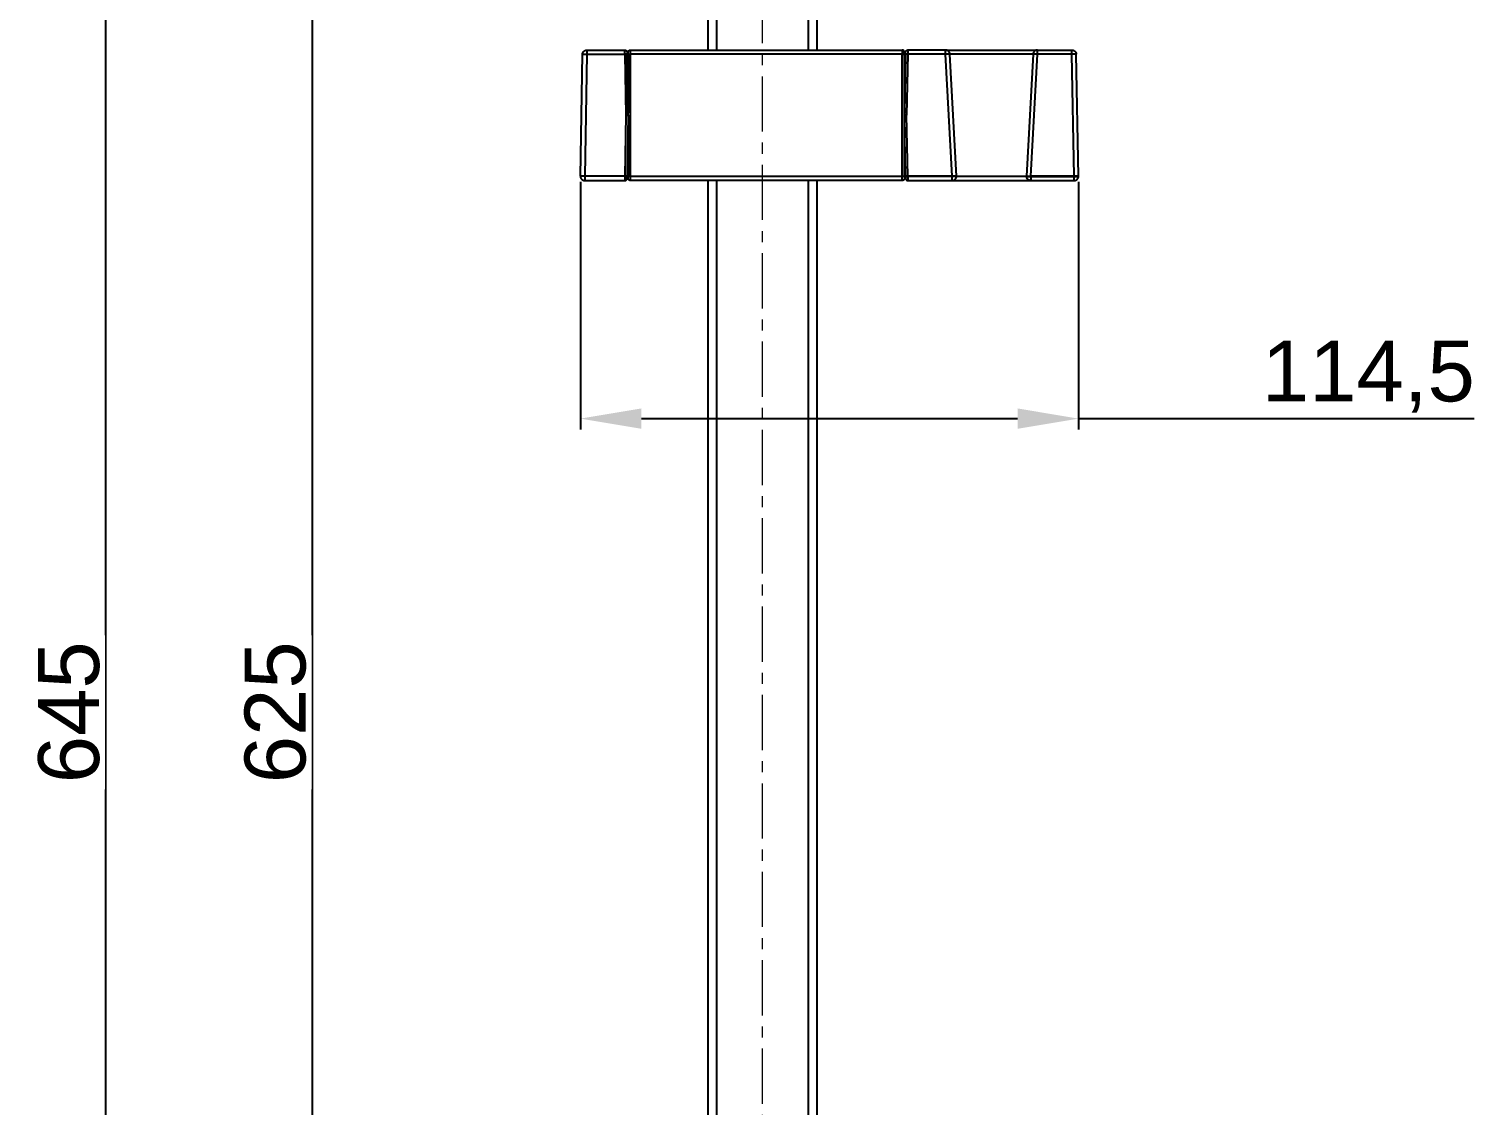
# Model space of a CAD drawing. Header units: millimetres. Extents: x 5343 to 5937, y -2661 to -1821.
# Drawn here: x 5462.2 to 5629, y -2408.8 to -2285 of the extents above; entities that cross this region are included whole.
import ezdxf

# ---------------------------------------------------------------- set-up
doc = ezdxf.new("R2010")
doc.units = ezdxf.units.MM
doc.header["$LTSCALE"] = 0.1
doc.linetypes.add('CENTERX2', pattern=[101.6, 63.5, -12.7, 12.7, -12.7])
doc.layers.get('0').update_dxf_attribs({"lineweight": 15})
doc.layers.add('DIM', color=3, linetype='Continuous', lineweight=13)
doc.styles.get("Standard").update_dxf_attribs({"font": 'arial.ttf'})
doc.dimstyles.new('ISO-25', dxfattribs={"dimtxt": 2.5, "dimasz": 2.5, "dimexe": 1.25, "dimexo": 0.625, "dimtad": 1, "dimlfac": 5, "dimtxsty": 'Standard', "dimcen": 2.5, "dimadec": 0, "dimazin": 0, "dimtfac": 1, "dimtmove": 0, "dimatfit": 3, "dimfxl": 1, "dimarcsym": 0})

# ---------------------------------------------------------------- blocks, each defined once
blk = doc.blocks.new('*D36')
at = {"color": 3, "lineweight": -2, "transparency": 16777216}
for p, q in [((5536.86, -2202.3), (5469.76, -2202.3)), ((5471.01, -2209.3), (5471.01, -2517.8)), ((5536.86, -2524.8), (5469.76, -2524.8))]:
    blk.add_line(p, q, dxfattribs=at)
at = {"color": 3, "transparency": 16777216}
for points in [[(5469.84, -2209.3), (5472.17, -2209.3), (5471.01, -2202.3)], [(5469.84, -2517.8), (5472.17, -2517.8), (5471.01, -2524.8)]]:
    blk.add_solid(points, dxfattribs=at)
at = {"layer": 'Defpoints', "color": 0, "transparency": 16777216}
for p in [(5537.49, -2202.3), (5471.01, -2524.8), (5537.49, -2524.8)]:
    blk.add_point(p, dxfattribs=at)
at = {"color": 3, "transparency": 16777216, "insert": (5466.81, -2363.55), "char_height": 7, "attachment_point": 5, "rotation": 90, "bg_fill": 3, "box_fill_scale": 1.1, "bg_fill_color": 256, "bg_fill_true_color": 13158600, "bg_fill_transparency": 0}
blk.add_mtext('645', dxfattribs=at)
blk = doc.blocks.new('*D42')
at = {"color": 3, "lineweight": -2, "transparency": 16777216}
for p, q in [((5533, -2207.3), (5493.48, -2207.3)), ((5494.73, -2214.3), (5494.73, -2512.8)), ((5515.97, -2519.8), (5493.48, -2519.8))]:
    blk.add_line(p, q, dxfattribs=at)
at = {"color": 3, "transparency": 16777216}
for points in [[(5493.57, -2214.3), (5495.9, -2214.3), (5494.73, -2207.3)], [(5493.57, -2512.8), (5495.9, -2512.8), (5494.73, -2519.8)]]:
    blk.add_solid(points, dxfattribs=at)
at = {"layer": 'Defpoints', "color": 0, "transparency": 16777216}
for p in [(5533.62, -2207.3), (5494.73, -2519.8), (5516.6, -2519.8)]:
    blk.add_point(p, dxfattribs=at)
at = {"color": 3, "transparency": 16777216, "insert": (5490.53, -2363.55), "char_height": 7, "attachment_point": 5, "rotation": 90, "bg_fill": 3, "box_fill_scale": 1.1, "bg_fill_color": 256, "bg_fill_true_color": 13158600, "bg_fill_transparency": 0}
blk.add_mtext('625', dxfattribs=at)
blk = doc.blocks.new('*D43')
at = {"layer": 'Defpoints', "color": 0, "transparency": 16777216}
for p in [(5525.57, -2301.96), (5582.8, -2301.94), (5582.8, -2329.79)]:
    blk.add_point(p, dxfattribs=at)
at = {"layer": 'DIM', "color": 3, "lineweight": -2, "transparency": 16777216}
for p, q in [((5525.57, -2302.58), (5525.57, -2331.04)), ((5582.8, -2302.57), (5582.8, -2331.04)), ((5532.57, -2329.79), (5575.8, -2329.79)), ((5582.8, -2329.79), (5628.25, -2329.79))]:
    blk.add_line(p, q, dxfattribs=at)
at = {"layer": 'DIM', "color": 3, "transparency": 16777216}
for points in [[(5532.57, -2328.62), (5532.57, -2330.96), (5525.57, -2329.79)], [(5575.8, -2328.62), (5575.8, -2330.96), (5582.8, -2329.79)]]:
    blk.add_solid(points, dxfattribs=at)
at = {"layer": 'DIM', "color": 3, "transparency": 16777216, "insert": (5616.11, -2324.96), "char_height": 7, "attachment_point": 5, "bg_fill": 3, "box_fill_scale": 1.1, "bg_fill_color": 256, "bg_fill_true_color": 13158600, "bg_fill_transparency": 0}
blk.add_mtext('114,5', dxfattribs=at)

msp = doc.modelspace()

# ---------------------------------------------------------------- linework, layer by layer
at = {"color": 1, "linetype": 'CENTERX2'}
msp.add_line((5546.497, -2540.633), (5546.497, -2190.128), dxfattribs=at)
at = {"color": 7, "linetype": 'Continuous', "lineweight": 25}
for p, q in [((5540.247, -2287.417), (5540.247, -2212.304)), ((5541.247, -2287.417), (5541.247, -2212.304)), ((5551.747, -2212.304), (5551.747, -2287.417)), ((5552.747, -2212.304), (5552.747, -2287.417)), ((5525.565, -2301.908), (5525.809, -2287.908)), ((5525.809, -2287.908), (5525.81, -2287.891)), ((5525.809, -2287.908), (5526.309, -2287.908)), ((5525.81, -2287.891), (5525.811, -2287.874)), ((5525.811, -2287.874), (5525.813, -2287.857)), ((5525.813, -2287.857), (5525.815, -2287.839)), ((5525.815, -2287.839), (5525.818, -2287.822)), ((5525.818, -2287.822), (5525.822, -2287.806)), ((5525.822, -2287.806), (5525.826, -2287.789)), ((5525.826, -2287.789), (5525.831, -2287.772)), ((5525.831, -2287.772), (5525.836, -2287.756)), ((5525.836, -2287.756), (5525.842, -2287.739)), ((5525.842, -2287.739), (5525.848, -2287.723)), ((5525.848, -2287.723), (5525.855, -2287.708)), ((5525.855, -2287.708), (5525.863, -2287.692)), ((5525.863, -2287.692), (5525.871, -2287.677)), ((5525.871, -2287.677), (5525.879, -2287.662)), ((5525.879, -2287.662), (5525.888, -2287.647)), ((5525.888, -2287.647), (5525.898, -2287.633)), ((5525.898, -2287.633), (5525.908, -2287.619)), ((5525.908, -2287.619), (5525.918, -2287.605)), ((5525.918, -2287.605), (5525.929, -2287.592)), ((5525.929, -2287.592), (5525.941, -2287.579)), ((5525.941, -2287.579), (5525.953, -2287.566)), ((5525.953, -2287.566), (5525.965, -2287.554)), ((5525.965, -2287.554), (5525.978, -2287.543)), ((5525.978, -2287.543), (5525.991, -2287.531)), ((5525.991, -2287.531), (5526.004, -2287.521)), ((5526.004, -2287.521), (5526.018, -2287.51)), ((5526.018, -2287.51), (5526.032, -2287.501)), ((5526.032, -2287.501), (5526.047, -2287.491)), ((5526.047, -2287.491), (5526.062, -2287.482)), ((5526.062, -2287.482), (5526.077, -2287.474)), ((5526.309, -2287.908), (5526.065, -2301.908)), ((5526.077, -2287.474), (5526.092, -2287.466)), ((5526.092, -2287.466), (5526.108, -2287.459)), ((5526.108, -2287.459), (5526.124, -2287.452)), ((5526.124, -2287.452), (5526.14, -2287.446)), ((5526.14, -2287.446), (5526.156, -2287.441)), ((5526.156, -2287.441), (5526.173, -2287.436)), ((5526.173, -2287.436), (5526.19, -2287.431)), ((5526.19, -2287.431), (5526.206, -2287.428)), ((5526.206, -2287.428), (5526.223, -2287.424)), ((5526.223, -2287.424), (5526.24, -2287.422)), ((5526.24, -2287.422), (5526.258, -2287.42)), ((5526.258, -2287.42), (5526.275, -2287.418)), ((5526.275, -2287.418), (5526.292, -2287.417)), ((5526.292, -2287.417), (5526.309, -2287.417)), ((5526.309, -2287.417), (5526.309, -2287.908)), ((5526.309, -2287.417), (5530.679, -2287.417)), ((5526.309, -2287.908), (5530.684, -2287.908)), ((5530.679, -2287.417), (5530.725, -2287.421)), ((5530.684, -2287.908), (5530.68, -2287.417)), ((5530.68, -2287.417), (5530.688, -2287.417)), ((5530.934, -2287.908), (5530.684, -2287.908)), ((5530.684, -2287.908), (5530.806, -2294.913)), ((5530.688, -2287.417), (5530.697, -2287.417)), ((5530.697, -2287.417), (5530.706, -2287.418)), ((5530.706, -2287.418), (5530.714, -2287.419)), ((5530.714, -2287.419), (5530.723, -2287.421)), ((5530.723, -2287.421), (5530.731, -2287.422)), ((5530.731, -2287.422), (5530.74, -2287.424)), ((5530.74, -2287.424), (5530.748, -2287.426)), ((5530.748, -2287.426), (5530.756, -2287.429)), ((5530.756, -2287.429), (5530.764, -2287.432)), ((5530.764, -2287.432), (5530.772, -2287.435)), ((5530.772, -2287.435), (5530.78, -2287.438)), ((5530.78, -2287.438), (5530.788, -2287.442)), ((5530.788, -2287.442), (5530.796, -2287.446)), ((5530.796, -2287.446), (5530.803, -2287.45)), ((5530.803, -2287.45), (5530.811, -2287.454)), ((5530.811, -2287.454), (5530.818, -2287.459)), ((5530.818, -2287.459), (5530.825, -2287.464)), ((5530.825, -2287.464), (5530.832, -2287.469)), ((5530.832, -2287.469), (5530.839, -2287.474)), ((5530.839, -2287.474), (5530.845, -2287.48)), ((5530.845, -2287.48), (5530.852, -2287.486)), ((5530.852, -2287.486), (5530.858, -2287.492)), ((5530.858, -2287.492), (5530.864, -2287.498)), ((5530.864, -2287.498), (5530.869, -2287.504)), ((5530.869, -2287.504), (5530.875, -2287.511)), ((5530.875, -2287.511), (5530.88, -2287.518)), ((5530.88, -2287.518), (5530.885, -2287.525)), ((5530.885, -2287.525), (5530.89, -2287.532)), ((5530.89, -2287.532), (5530.895, -2287.54)), ((5530.895, -2287.54), (5530.899, -2287.547)), ((5530.899, -2287.547), (5530.903, -2287.555)), ((5530.903, -2287.555), (5530.907, -2287.562)), ((5530.907, -2287.562), (5530.91, -2287.57)), ((5530.91, -2287.57), (5530.913, -2287.578)), ((5530.913, -2287.578), (5530.916, -2287.586)), ((5530.916, -2287.586), (5530.919, -2287.595)), ((5530.919, -2287.595), (5530.921, -2287.603)), ((5530.921, -2287.603), (5530.923, -2287.611)), ((5530.923, -2287.611), (5530.925, -2287.62)), ((5530.925, -2287.62), (5530.926, -2287.628)), ((5530.926, -2287.628), (5530.928, -2287.637)), ((5530.928, -2287.637), (5530.929, -2287.645)), ((5530.929, -2287.645), (5530.929, -2287.654)), ((5530.929, -2287.654), (5530.929, -2287.662)), ((5530.929, -2287.662), (5530.934, -2287.908)), ((5531.056, -2294.917), (5530.934, -2287.908)), ((5531.056, -2287.658), (5531.057, -2287.649)), ((5531.056, -2287.667), (5531.056, -2287.658)), ((5531.056, -2287.913), (5531.056, -2287.667)), ((5531.306, -2287.908), (5531.056, -2287.913)), ((5531.056, -2287.913), (5531.056, -2294.638)), ((5531.057, -2287.641), (5531.059, -2287.632)), ((5531.057, -2287.649), (5531.057, -2287.641)), ((5531.059, -2287.632), (5531.06, -2287.623)), ((5531.06, -2287.623), (5531.062, -2287.615)), ((5531.062, -2287.615), (5531.064, -2287.606)), ((5531.064, -2287.606), (5531.066, -2287.598)), ((5531.066, -2287.598), (5531.068, -2287.59)), ((5531.068, -2287.59), (5531.071, -2287.581)), ((5531.071, -2287.581), (5531.074, -2287.573)), ((5531.074, -2287.573), (5531.078, -2287.565)), ((5531.078, -2287.565), (5531.081, -2287.557)), ((5531.081, -2287.557), (5531.085, -2287.549)), ((5531.085, -2287.549), (5531.09, -2287.542)), ((5531.09, -2287.542), (5531.094, -2287.534)), ((5531.094, -2287.534), (5531.099, -2287.527)), ((5531.099, -2287.527), (5531.104, -2287.52)), ((5531.104, -2287.52), (5531.109, -2287.513)), ((5531.109, -2287.513), (5531.115, -2287.506)), ((5531.115, -2287.506), (5531.12, -2287.5)), ((5531.12, -2287.5), (5531.126, -2287.493)), ((5531.126, -2287.493), (5531.132, -2287.487)), ((5531.132, -2287.487), (5531.139, -2287.481)), ((5531.139, -2287.481), (5531.145, -2287.475)), ((5531.145, -2287.475), (5531.152, -2287.47)), ((5531.152, -2287.47), (5531.159, -2287.465)), ((5531.159, -2287.465), (5531.166, -2287.46)), ((5531.166, -2287.46), (5531.174, -2287.455)), ((5531.174, -2287.455), (5531.181, -2287.45)), ((5531.181, -2287.45), (5531.189, -2287.446)), ((5531.189, -2287.446), (5531.197, -2287.442)), ((5531.197, -2287.442), (5531.204, -2287.438)), ((5531.204, -2287.438), (5531.212, -2287.435)), ((5531.212, -2287.435), (5531.221, -2287.432)), ((5531.221, -2287.432), (5531.229, -2287.429)), ((5531.229, -2287.429), (5531.237, -2287.427)), ((5531.237, -2287.427), (5531.246, -2287.424)), ((5531.246, -2287.424), (5531.254, -2287.422)), ((5531.254, -2287.422), (5531.263, -2287.421)), ((5531.263, -2287.421), (5531.271, -2287.419)), ((5531.271, -2287.419), (5531.28, -2287.418)), ((5531.28, -2287.418), (5531.289, -2287.417)), ((5531.289, -2287.417), (5531.297, -2287.417)), ((5531.297, -2287.417), (5531.306, -2287.417)), ((5531.306, -2287.908), (5531.306, -2287.417)), ((5531.306, -2287.417), (5562.556, -2287.417)), ((5562.556, -2287.908), (5531.306, -2287.908)), ((5531.306, -2301.908), (5531.306, -2287.908)), ((5562.556, -2287.417), (5562.556, -2287.908)), ((5562.565, -2287.417), (5562.556, -2287.417)), ((5562.556, -2301.908), (5562.556, -2287.908)), ((5562.556, -2287.908), (5562.806, -2287.913)), ((5562.574, -2287.417), (5562.565, -2287.417)), ((5562.582, -2287.418), (5562.574, -2287.417)), ((5562.591, -2287.419), (5562.582, -2287.418)), ((5562.599, -2287.421), (5562.591, -2287.419)), ((5562.608, -2287.422), (5562.599, -2287.421)), ((5562.617, -2287.424), (5562.608, -2287.422)), ((5562.625, -2287.427), (5562.617, -2287.424)), ((5562.633, -2287.429), (5562.625, -2287.427)), ((5562.642, -2287.432), (5562.633, -2287.429)), ((5562.65, -2287.435), (5562.642, -2287.432)), ((5562.658, -2287.438), (5562.65, -2287.435)), ((5562.666, -2287.442), (5562.658, -2287.438)), ((5562.673, -2287.446), (5562.666, -2287.442)), ((5562.681, -2287.45), (5562.673, -2287.446)), ((5562.689, -2287.455), (5562.681, -2287.45)), ((5562.696, -2287.46), (5562.689, -2287.455)), ((5562.703, -2287.465), (5562.696, -2287.46)), ((5562.71, -2287.47), (5562.703, -2287.465)), ((5562.717, -2287.475), (5562.71, -2287.47)), ((5562.723, -2287.481), (5562.717, -2287.475)), ((5562.73, -2287.487), (5562.723, -2287.481)), ((5562.736, -2287.493), (5562.73, -2287.487)), ((5562.742, -2287.5), (5562.736, -2287.493)), ((5562.748, -2287.506), (5562.742, -2287.5)), ((5562.753, -2287.513), (5562.748, -2287.506)), ((5562.758, -2287.52), (5562.753, -2287.513)), ((5562.763, -2287.527), (5562.758, -2287.52)), ((5562.768, -2287.534), (5562.763, -2287.527)), ((5562.773, -2287.542), (5562.768, -2287.534)), ((5562.777, -2287.549), (5562.773, -2287.542)), ((5562.781, -2287.557), (5562.777, -2287.549)), ((5562.784, -2287.565), (5562.781, -2287.557)), ((5562.788, -2287.573), (5562.784, -2287.565)), ((5562.791, -2287.581), (5562.788, -2287.573)), ((5562.794, -2287.59), (5562.791, -2287.581)), ((5562.796, -2287.598), (5562.794, -2287.59)), ((5562.799, -2287.606), (5562.796, -2287.598)), ((5562.801, -2287.615), (5562.799, -2287.606)), ((5562.802, -2287.623), (5562.801, -2287.615)), ((5562.804, -2287.632), (5562.802, -2287.623)), ((5562.805, -2287.641), (5562.804, -2287.632)), ((5562.805, -2287.649), (5562.805, -2287.641)), ((5562.806, -2287.658), (5562.805, -2287.649)), ((5562.806, -2287.667), (5562.806, -2287.658)), ((5562.806, -2287.913), (5562.806, -2287.667)), ((5562.806, -2301.913), (5562.806, -2287.913)), ((5562.928, -2287.908), (5562.81, -2294.719)), ((5562.928, -2287.908), (5562.933, -2287.662)), ((5563.178, -2287.908), (5562.928, -2287.908)), ((5562.933, -2287.654), (5562.934, -2287.645)), ((5562.933, -2287.662), (5562.933, -2287.654)), ((5562.934, -2287.645), (5562.935, -2287.637)), ((5562.935, -2287.637), (5562.936, -2287.628)), ((5562.936, -2287.628), (5562.937, -2287.62)), ((5562.937, -2287.62), (5562.939, -2287.611)), ((5562.939, -2287.611), (5562.941, -2287.603)), ((5562.941, -2287.603), (5562.943, -2287.595)), ((5562.943, -2287.595), (5562.946, -2287.586)), ((5562.946, -2287.586), (5562.949, -2287.578)), ((5562.949, -2287.578), (5562.952, -2287.57)), ((5562.952, -2287.57), (5562.956, -2287.562)), ((5562.956, -2287.562), (5562.959, -2287.555)), ((5562.959, -2287.555), (5562.963, -2287.547)), ((5562.963, -2287.547), (5562.968, -2287.539)), ((5562.968, -2287.539), (5562.972, -2287.532)), ((5562.972, -2287.532), (5562.977, -2287.525)), ((5562.977, -2287.525), (5562.982, -2287.518)), ((5562.982, -2287.518), (5562.987, -2287.511)), ((5562.987, -2287.511), (5562.993, -2287.504)), ((5562.993, -2287.504), (5562.998, -2287.498)), ((5562.998, -2287.498), (5563.004, -2287.492)), ((5563.004, -2287.492), (5563.01, -2287.486)), ((5563.01, -2287.486), (5563.017, -2287.48)), ((5563.017, -2287.48), (5563.023, -2287.474)), ((5563.023, -2287.474), (5563.03, -2287.469)), ((5563.03, -2287.469), (5563.037, -2287.464)), ((5563.037, -2287.464), (5563.044, -2287.459)), ((5563.044, -2287.459), (5563.051, -2287.454)), ((5563.051, -2287.454), (5563.059, -2287.45)), ((5563.178, -2287.908), (5563.056, -2294.913)), ((5563.059, -2287.45), (5563.066, -2287.446)), ((5563.066, -2287.446), (5563.074, -2287.442)), ((5563.074, -2287.442), (5563.082, -2287.438)), ((5563.082, -2287.438), (5563.09, -2287.435)), ((5563.09, -2287.435), (5563.098, -2287.432)), ((5563.098, -2287.432), (5563.106, -2287.429)), ((5563.106, -2287.429), (5563.114, -2287.426)), ((5563.114, -2287.426), (5563.123, -2287.424)), ((5563.123, -2287.424), (5563.131, -2287.422)), ((5563.131, -2287.422), (5563.139, -2287.421)), ((5563.182, -2287.417), (5563.138, -2287.421)), ((5563.139, -2287.421), (5563.148, -2287.419)), ((5563.148, -2287.419), (5563.157, -2287.418)), ((5563.157, -2287.418), (5563.165, -2287.417)), ((5563.165, -2287.417), (5563.174, -2287.417)), ((5563.174, -2287.417), (5563.182, -2287.417)), ((5563.183, -2287.417), (5563.178, -2287.908)), ((5567.532, -2287.908), (5563.178, -2287.908)), ((5567.532, -2287.417), (5563.183, -2287.417)), ((5567.549, -2287.417), (5567.532, -2287.417)), ((5567.532, -2287.417), (5578.08, -2287.417)), ((5567.532, -2287.908), (5567.532, -2287.417)), ((5568.031, -2287.89), (5567.532, -2287.908)), ((5568.279, -2301.917), (5567.532, -2287.908)), ((5567.566, -2287.418), (5567.549, -2287.417)), ((5567.584, -2287.42), (5567.566, -2287.418)), ((5567.601, -2287.422), (5567.584, -2287.42)), ((5567.618, -2287.424), (5567.601, -2287.422)), ((5567.635, -2287.427), (5567.618, -2287.424)), ((5567.651, -2287.431), (5567.635, -2287.427)), ((5567.668, -2287.436), (5567.651, -2287.431)), ((5567.684, -2287.441), (5567.668, -2287.436)), ((5567.701, -2287.446), (5567.684, -2287.441)), ((5567.717, -2287.452), (5567.701, -2287.446)), ((5567.733, -2287.459), (5567.717, -2287.452)), ((5567.748, -2287.466), (5567.733, -2287.459)), ((5567.764, -2287.474), (5567.748, -2287.466)), ((5567.779, -2287.482), (5567.764, -2287.474)), ((5567.794, -2287.491), (5567.779, -2287.482)), ((5567.808, -2287.5), (5567.794, -2287.491)), ((5567.822, -2287.51), (5567.808, -2287.5)), ((5567.836, -2287.52), (5567.822, -2287.51)), ((5567.85, -2287.531), (5567.836, -2287.52)), ((5567.863, -2287.542), (5567.85, -2287.531)), ((5567.875, -2287.553), (5567.863, -2287.542)), ((5567.888, -2287.565), (5567.875, -2287.553)), ((5567.9, -2287.578), (5567.888, -2287.565)), ((5567.911, -2287.591), (5567.9, -2287.578)), ((5567.922, -2287.604), (5567.911, -2287.591)), ((5567.933, -2287.618), (5567.922, -2287.604)), ((5567.943, -2287.631), (5567.933, -2287.618)), ((5567.952, -2287.646), (5567.943, -2287.631)), ((5567.961, -2287.66), (5567.952, -2287.646)), ((5567.97, -2287.675), (5567.961, -2287.66)), ((5567.978, -2287.69), (5567.97, -2287.675)), ((5567.985, -2287.706), (5567.978, -2287.69)), ((5567.992, -2287.722), (5567.985, -2287.706)), ((5567.999, -2287.738), (5567.992, -2287.722)), ((5568.005, -2287.754), (5567.999, -2287.738)), ((5568.01, -2287.77), (5568.005, -2287.754)), ((5568.015, -2287.787), (5568.01, -2287.77)), ((5568.019, -2287.803), (5568.015, -2287.787)), ((5568.023, -2287.82), (5568.019, -2287.803)), ((5568.026, -2287.837), (5568.023, -2287.82)), ((5568.028, -2287.854), (5568.026, -2287.837)), ((5568.03, -2287.871), (5568.028, -2287.854)), ((5568.031, -2287.888), (5568.03, -2287.871)), ((5577.581, -2287.889), (5568.031, -2287.888)), ((5568.779, -2301.917), (5568.031, -2287.89)), ((5577.581, -2287.89), (5576.833, -2301.917)), ((5577.333, -2301.917), (5578.08, -2287.908)), ((5577.582, -2287.873), (5577.581, -2287.89)), ((5578.08, -2287.908), (5577.581, -2287.889)), ((5577.584, -2287.856), (5577.582, -2287.873)), ((5577.586, -2287.839), (5577.584, -2287.856)), ((5577.589, -2287.822), (5577.586, -2287.839)), ((5577.593, -2287.805), (5577.589, -2287.822)), ((5577.597, -2287.788), (5577.593, -2287.805)), ((5577.602, -2287.772), (5577.597, -2287.788)), ((5577.607, -2287.755), (5577.602, -2287.772)), ((5577.613, -2287.739), (5577.607, -2287.755)), ((5577.619, -2287.723), (5577.613, -2287.739)), ((5577.626, -2287.707), (5577.619, -2287.723)), ((5577.634, -2287.692), (5577.626, -2287.707)), ((5577.642, -2287.676), (5577.634, -2287.692)), ((5577.65, -2287.661), (5577.642, -2287.676)), ((5577.659, -2287.647), (5577.65, -2287.661)), ((5577.669, -2287.632), (5577.659, -2287.647)), ((5577.679, -2287.618), (5577.669, -2287.632)), ((5577.689, -2287.605), (5577.679, -2287.618)), ((5577.7, -2287.591), (5577.689, -2287.605)), ((5577.712, -2287.579), (5577.7, -2287.591)), ((5577.724, -2287.566), (5577.712, -2287.579)), ((5577.736, -2287.554), (5577.724, -2287.566)), ((5577.749, -2287.542), (5577.736, -2287.554)), ((5577.762, -2287.531), (5577.749, -2287.542)), ((5577.775, -2287.52), (5577.762, -2287.531)), ((5577.789, -2287.51), (5577.775, -2287.52)), ((5577.803, -2287.5), (5577.789, -2287.51)), ((5577.818, -2287.491), (5577.803, -2287.5)), ((5577.833, -2287.482), (5577.818, -2287.491)), ((5577.848, -2287.474), (5577.833, -2287.482)), ((5577.863, -2287.466), (5577.848, -2287.474)), ((5577.879, -2287.459), (5577.863, -2287.466)), ((5577.895, -2287.452), (5577.879, -2287.459)), ((5577.911, -2287.446), (5577.895, -2287.452)), ((5577.927, -2287.441), (5577.911, -2287.446)), ((5577.944, -2287.436), (5577.927, -2287.441)), ((5577.961, -2287.431), (5577.944, -2287.436)), ((5577.977, -2287.428), (5577.961, -2287.431)), ((5577.994, -2287.424), (5577.977, -2287.428)), ((5578.011, -2287.422), (5577.994, -2287.424)), ((5578.028, -2287.42), (5578.011, -2287.422)), ((5578.046, -2287.418), (5578.028, -2287.42)), ((5578.063, -2287.417), (5578.046, -2287.418)), ((5578.08, -2287.417), (5578.063, -2287.417)), ((5578.08, -2287.908), (5578.08, -2287.417)), ((5578.08, -2287.417), (5582.053, -2287.417)), ((5582.053, -2287.908), (5578.08, -2287.908)), ((5582.053, -2287.417), (5582.07, -2287.417)), ((5582.053, -2287.908), (5582.053, -2287.417)), ((5582.297, -2301.917), (5582.053, -2287.908)), ((5582.553, -2287.908), (5582.053, -2287.908)), ((5582.07, -2287.417), (5582.087, -2287.418)), ((5582.087, -2287.418), (5582.105, -2287.42)), ((5582.105, -2287.42), (5582.122, -2287.422)), ((5582.122, -2287.422), (5582.139, -2287.424)), ((5582.139, -2287.424), (5582.156, -2287.428)), ((5582.156, -2287.428), (5582.173, -2287.431)), ((5582.173, -2287.431), (5582.189, -2287.436)), ((5582.189, -2287.436), (5582.206, -2287.441)), ((5582.206, -2287.441), (5582.222, -2287.446)), ((5582.222, -2287.446), (5582.238, -2287.452)), ((5582.238, -2287.452), (5582.254, -2287.459)), ((5582.254, -2287.459), (5582.27, -2287.466)), ((5582.27, -2287.466), (5582.285, -2287.474)), ((5582.285, -2287.474), (5582.3, -2287.482)), ((5582.3, -2287.482), (5582.315, -2287.491)), ((5582.315, -2287.491), (5582.33, -2287.501)), ((5582.33, -2287.501), (5582.344, -2287.51)), ((5582.344, -2287.51), (5582.358, -2287.521)), ((5582.358, -2287.521), (5582.371, -2287.531)), ((5582.371, -2287.531), (5582.384, -2287.543)), ((5582.384, -2287.543), (5582.397, -2287.554)), ((5582.397, -2287.554), (5582.409, -2287.566)), ((5582.409, -2287.566), (5582.421, -2287.579)), ((5582.421, -2287.579), (5582.433, -2287.592)), ((5582.433, -2287.592), (5582.444, -2287.605)), ((5582.444, -2287.605), (5582.454, -2287.619)), ((5582.454, -2287.619), (5582.464, -2287.633)), ((5582.464, -2287.633), (5582.474, -2287.647)), ((5582.474, -2287.647), (5582.483, -2287.662)), ((5582.483, -2287.662), (5582.492, -2287.677)), ((5582.492, -2287.677), (5582.5, -2287.692)), ((5582.5, -2287.692), (5582.507, -2287.708)), ((5582.507, -2287.708), (5582.514, -2287.723)), ((5582.514, -2287.723), (5582.52, -2287.739)), ((5582.52, -2287.739), (5582.526, -2287.756)), ((5582.526, -2287.756), (5582.532, -2287.772)), ((5582.532, -2287.772), (5582.536, -2287.789)), ((5582.536, -2287.789), (5582.54, -2287.806)), ((5582.54, -2287.806), (5582.544, -2287.822)), ((5582.544, -2287.822), (5582.547, -2287.839)), ((5582.547, -2287.839), (5582.549, -2287.857)), ((5582.549, -2287.857), (5582.551, -2287.874)), ((5582.551, -2287.874), (5582.552, -2287.891)), ((5582.552, -2287.891), (5582.553, -2287.908)), ((5582.797, -2301.917), (5582.553, -2287.908)), ((5530.986, -2290.917), (5531.056, -2290.917)), ((5562.806, -2290.911), (5562.876, -2290.91)), ((5530.806, -2294.913), (5530.684, -2301.908)), ((5530.806, -2294.913), (5531.056, -2294.917)), ((5531.056, -2294.917), (5530.934, -2301.917)), ((5531.043, -2294.167), (5531.056, -2294.167)), ((5531.056, -2295.196), (5531.056, -2301.913)), ((5563.056, -2294.913), (5562.806, -2294.917)), ((5562.928, -2301.921), (5562.81, -2295.115)), ((5563.178, -2301.917), (5563.056, -2294.913)), ((5531.056, -2295.667), (5531.043, -2295.667)), ((5531.056, -2298.917), (5530.986, -2298.917)), ((5562.876, -2298.927), (5562.806, -2298.925)), ((5525.565, -2301.908), (5525.565, -2301.925)), ((5526.065, -2301.908), (5525.565, -2301.908)), ((5525.565, -2301.925), (5525.566, -2301.943)), ((5525.566, -2301.943), (5525.567, -2301.96)), ((5525.567, -2301.96), (5525.569, -2301.977)), ((5525.569, -2301.977), (5525.571, -2301.994)), ((5525.571, -2301.994), (5525.574, -2302.011)), ((5525.574, -2302.011), (5525.577, -2302.028)), ((5525.577, -2302.028), (5525.582, -2302.045)), ((5525.582, -2302.045), (5525.586, -2302.061)), ((5525.586, -2302.061), (5525.592, -2302.078)), ((5525.592, -2302.078), (5525.597, -2302.094)), ((5525.597, -2302.094), (5525.604, -2302.11)), ((5525.604, -2302.11), (5525.611, -2302.126)), ((5525.611, -2302.126), (5525.618, -2302.141)), ((5525.618, -2302.141), (5525.626, -2302.157)), ((5525.626, -2302.157), (5525.635, -2302.172)), ((5525.635, -2302.172), (5525.644, -2302.186)), ((5525.644, -2302.186), (5525.653, -2302.201)), ((5525.653, -2302.201), (5525.663, -2302.215)), ((5525.663, -2302.215), (5525.674, -2302.229)), ((5525.674, -2302.229), (5525.685, -2302.242)), ((5525.685, -2302.242), (5525.696, -2302.255)), ((5525.696, -2302.255), (5525.708, -2302.267)), ((5525.708, -2302.267), (5525.721, -2302.279)), ((5525.721, -2302.279), (5525.733, -2302.291)), ((5525.733, -2302.291), (5525.746, -2302.302)), ((5525.746, -2302.302), (5525.76, -2302.313)), ((5525.76, -2302.313), (5525.774, -2302.323)), ((5530.684, -2301.908), (5526.065, -2301.908)), ((5526.065, -2301.908), (5526.065, -2302.417)), ((5530.684, -2301.908), (5530.68, -2302.413)), ((5530.934, -2301.917), (5530.684, -2301.908)), ((5530.875, -2302.323), (5530.88, -2302.316)), ((5530.88, -2302.316), (5530.885, -2302.309)), ((5530.885, -2302.309), (5530.89, -2302.302)), ((5530.89, -2302.302), (5530.895, -2302.294)), ((5530.895, -2302.294), (5530.899, -2302.287)), ((5530.899, -2302.287), (5530.903, -2302.279)), ((5530.903, -2302.279), (5530.907, -2302.271)), ((5530.907, -2302.271), (5530.91, -2302.264)), ((5530.91, -2302.264), (5530.913, -2302.256)), ((5530.913, -2302.256), (5530.916, -2302.247)), ((5530.916, -2302.247), (5530.919, -2302.239)), ((5530.919, -2302.239), (5530.921, -2302.231)), ((5530.921, -2302.231), (5530.923, -2302.223)), ((5530.923, -2302.223), (5530.925, -2302.214)), ((5530.925, -2302.214), (5530.926, -2302.206)), ((5530.926, -2302.206), (5530.928, -2302.197)), ((5530.928, -2302.197), (5530.929, -2302.188)), ((5530.929, -2302.171), (5530.934, -2301.917)), ((5530.929, -2302.18), (5530.929, -2302.171)), ((5530.929, -2302.188), (5530.929, -2302.18)), ((5531.056, -2301.913), (5531.306, -2301.908)), ((5531.056, -2302.167), (5531.056, -2301.913)), ((5531.056, -2302.175), (5531.056, -2302.167)), ((5531.057, -2302.184), (5531.056, -2302.175)), ((5531.057, -2302.192), (5531.057, -2302.184)), ((5531.058, -2302.201), (5531.057, -2302.192)), ((5531.06, -2302.209), (5531.058, -2302.201)), ((5531.061, -2302.218), (5531.06, -2302.209)), ((5531.063, -2302.226), (5531.061, -2302.218)), ((5531.065, -2302.234), (5531.063, -2302.226)), ((5531.068, -2302.242), (5531.065, -2302.234)), ((5531.071, -2302.251), (5531.068, -2302.242)), ((5531.074, -2302.259), (5531.071, -2302.251)), ((5531.077, -2302.266), (5531.074, -2302.259)), ((5531.08, -2302.274), (5531.077, -2302.266)), ((5531.084, -2302.282), (5531.08, -2302.274)), ((5531.088, -2302.289), (5531.084, -2302.282)), ((5531.092, -2302.297), (5531.088, -2302.289)), ((5531.097, -2302.304), (5531.092, -2302.297)), ((5531.102, -2302.311), (5531.097, -2302.304)), ((5531.107, -2302.318), (5531.102, -2302.311)), ((5531.112, -2302.325), (5531.107, -2302.318)), ((5531.306, -2301.908), (5562.556, -2301.908)), ((5531.306, -2302.417), (5531.306, -2301.908)), ((5562.556, -2302.417), (5562.556, -2301.908)), ((5562.556, -2301.908), (5562.806, -2301.913)), ((5562.755, -2302.318), (5562.75, -2302.325)), ((5562.76, -2302.311), (5562.755, -2302.318)), ((5562.765, -2302.304), (5562.76, -2302.311)), ((5562.77, -2302.297), (5562.765, -2302.304)), ((5562.774, -2302.289), (5562.77, -2302.297)), ((5562.778, -2302.282), (5562.774, -2302.289)), ((5562.782, -2302.274), (5562.778, -2302.282)), ((5562.785, -2302.266), (5562.782, -2302.274)), ((5562.789, -2302.259), (5562.785, -2302.266)), ((5562.792, -2302.251), (5562.789, -2302.259)), ((5562.794, -2302.242), (5562.792, -2302.251)), ((5562.797, -2302.234), (5562.794, -2302.242)), ((5562.799, -2302.226), (5562.797, -2302.234)), ((5562.801, -2302.218), (5562.799, -2302.226)), ((5562.802, -2302.209), (5562.801, -2302.218)), ((5562.804, -2302.201), (5562.802, -2302.209)), ((5562.805, -2302.192), (5562.804, -2302.201)), ((5562.806, -2302.184), (5562.805, -2302.192)), ((5562.806, -2301.913), (5562.806, -2302.167)), ((5562.806, -2302.167), (5562.806, -2302.175)), ((5562.806, -2302.175), (5562.806, -2302.184)), ((5562.939, -2301.919), (5562.928, -2301.921)), ((5562.928, -2301.921), (5562.929, -2301.946)), ((5562.929, -2301.946), (5563.179, -2301.942)), ((5562.929, -2301.946), (5562.933, -2302.17)), ((5562.933, -2302.17), (5562.933, -2302.179)), ((5562.933, -2302.179), (5562.934, -2302.188)), ((5562.934, -2302.188), (5562.934, -2302.196)), ((5562.934, -2302.196), (5562.936, -2302.205)), ((5562.936, -2302.205), (5562.937, -2302.213)), ((5562.937, -2302.213), (5562.939, -2302.222)), ((5563.022, -2301.918), (5562.939, -2301.919)), ((5562.939, -2302.222), (5562.941, -2302.23)), ((5562.941, -2302.23), (5562.943, -2302.238)), ((5562.943, -2302.238), (5562.946, -2302.247)), ((5562.946, -2302.247), (5562.949, -2302.255)), ((5562.949, -2302.255), (5562.952, -2302.263)), ((5562.952, -2302.263), (5562.955, -2302.271)), ((5562.955, -2302.271), (5562.959, -2302.279)), ((5562.959, -2302.279), (5562.963, -2302.286)), ((5562.963, -2302.286), (5562.967, -2302.294)), ((5562.967, -2302.294), (5562.972, -2302.301)), ((5562.972, -2302.301), (5562.977, -2302.308)), ((5562.977, -2302.308), (5562.982, -2302.315)), ((5562.982, -2302.315), (5562.987, -2302.322)), ((5563.11, -2301.917), (5563.022, -2301.918)), ((5563.178, -2301.917), (5563.11, -2301.917)), ((5563.179, -2301.942), (5563.178, -2301.917)), ((5568.279, -2301.917), (5563.178, -2301.917)), ((5568.279, -2301.942), (5563.179, -2301.942)), ((5563.179, -2301.942), (5563.183, -2302.413)), ((5568.279, -2301.942), (5568.279, -2301.917)), ((5568.779, -2301.917), (5568.279, -2301.917)), ((5568.279, -2302.417), (5568.279, -2301.942)), ((5568.779, -2301.942), (5568.279, -2301.942)), ((5568.583, -2302.326), (5568.597, -2302.316)), ((5568.597, -2302.316), (5568.609, -2302.306)), ((5568.609, -2302.306), (5568.622, -2302.295)), ((5568.622, -2302.295), (5568.634, -2302.283)), ((5568.634, -2302.283), (5568.646, -2302.272)), ((5568.646, -2302.272), (5568.657, -2302.26)), ((5568.657, -2302.26), (5568.668, -2302.247)), ((5568.668, -2302.247), (5568.678, -2302.234)), ((5568.678, -2302.234), (5568.688, -2302.221)), ((5568.688, -2302.221), (5568.698, -2302.207)), ((5568.698, -2302.207), (5568.707, -2302.194)), ((5568.707, -2302.194), (5568.716, -2302.179)), ((5568.716, -2302.179), (5568.724, -2302.165)), ((5568.724, -2302.165), (5568.731, -2302.15)), ((5568.731, -2302.15), (5568.738, -2302.135)), ((5568.738, -2302.135), (5568.745, -2302.12)), ((5568.745, -2302.12), (5568.751, -2302.104)), ((5568.751, -2302.104), (5568.756, -2302.089)), ((5568.756, -2302.089), (5568.761, -2302.073)), ((5568.761, -2302.073), (5568.765, -2302.057)), ((5568.765, -2302.057), (5568.769, -2302.041)), ((5568.769, -2302.041), (5568.772, -2302.024)), ((5568.772, -2302.024), (5568.775, -2302.008)), ((5568.775, -2302.008), (5568.777, -2301.992)), ((5568.777, -2301.992), (5568.778, -2301.975)), ((5568.778, -2301.975), (5568.779, -2301.958)), ((5568.779, -2301.942), (5568.779, -2301.917)), ((5568.779, -2301.929), (5576.833, -2301.929)), ((5576.833, -2301.942), (5568.779, -2301.942)), ((5568.779, -2301.958), (5568.779, -2301.942)), ((5576.833, -2301.917), (5577.333, -2301.917)), ((5576.833, -2301.917), (5576.833, -2301.942)), ((5576.833, -2301.942), (5577.333, -2301.942)), ((5576.833, -2301.958), (5576.833, -2301.942)), ((5576.834, -2301.975), (5576.833, -2301.958)), ((5576.835, -2301.991), (5576.834, -2301.975)), ((5576.837, -2302.008), (5576.835, -2301.991)), ((5576.84, -2302.024), (5576.837, -2302.008)), ((5576.843, -2302.04), (5576.84, -2302.024)), ((5576.847, -2302.057), (5576.843, -2302.04)), ((5576.851, -2302.073), (5576.847, -2302.057)), ((5576.856, -2302.088), (5576.851, -2302.073)), ((5576.861, -2302.104), (5576.856, -2302.088)), ((5576.867, -2302.12), (5576.861, -2302.104)), ((5576.874, -2302.135), (5576.867, -2302.12)), ((5576.881, -2302.15), (5576.874, -2302.135)), ((5576.888, -2302.165), (5576.881, -2302.15)), ((5576.896, -2302.179), (5576.888, -2302.165)), ((5576.905, -2302.193), (5576.896, -2302.179)), ((5576.914, -2302.207), (5576.905, -2302.193)), ((5576.923, -2302.221), (5576.914, -2302.207)), ((5576.933, -2302.234), (5576.923, -2302.221)), ((5576.944, -2302.247), (5576.933, -2302.234)), ((5576.954, -2302.259), (5576.944, -2302.247)), ((5576.966, -2302.271), (5576.954, -2302.259)), ((5576.977, -2302.283), (5576.966, -2302.271)), ((5576.99, -2302.295), (5576.977, -2302.283)), ((5577.002, -2302.305), (5576.99, -2302.295)), ((5577.015, -2302.316), (5577.002, -2302.305)), ((5577.028, -2302.326), (5577.015, -2302.316)), ((5577.333, -2301.917), (5577.333, -2301.942)), ((5582.297, -2301.917), (5577.333, -2301.917)), ((5577.333, -2301.942), (5577.333, -2302.417)), ((5577.333, -2301.942), (5582.297, -2301.942)), ((5582.797, -2301.917), (5582.297, -2301.917)), ((5582.297, -2301.942), (5582.297, -2301.917)), ((5582.297, -2302.417), (5582.297, -2301.942)), ((5582.297, -2301.942), (5582.797, -2301.942)), ((5582.609, -2302.32), (5582.622, -2302.31)), ((5582.622, -2302.31), (5582.635, -2302.3)), ((5582.635, -2302.3), (5582.647, -2302.289)), ((5582.647, -2302.289), (5582.658, -2302.278)), ((5582.658, -2302.278), (5582.67, -2302.266)), ((5582.67, -2302.266), (5582.68, -2302.254)), ((5582.68, -2302.254), (5582.691, -2302.242)), ((5582.691, -2302.242), (5582.701, -2302.229)), ((5582.701, -2302.229), (5582.71, -2302.216)), ((5582.71, -2302.216), (5582.72, -2302.202)), ((5582.72, -2302.202), (5582.728, -2302.189)), ((5582.728, -2302.189), (5582.736, -2302.175)), ((5582.736, -2302.175), (5582.744, -2302.16)), ((5582.744, -2302.16), (5582.751, -2302.146)), ((5582.751, -2302.146), (5582.758, -2302.131)), ((5582.758, -2302.131), (5582.764, -2302.116)), ((5582.764, -2302.116), (5582.77, -2302.101)), ((5582.77, -2302.101), (5582.775, -2302.086)), ((5582.775, -2302.086), (5582.78, -2302.07)), ((5582.78, -2302.07), (5582.784, -2302.054)), ((5582.784, -2302.054), (5582.787, -2302.039)), ((5582.787, -2302.039), (5582.79, -2302.023)), ((5582.79, -2302.023), (5582.793, -2302.007)), ((5582.793, -2302.007), (5582.795, -2301.99)), ((5582.795, -2301.99), (5582.796, -2301.974)), ((5582.796, -2301.974), (5582.797, -2301.958)), ((5582.797, -2301.942), (5582.797, -2301.917)), ((5582.797, -2301.958), (5582.797, -2301.942)), ((5525.774, -2302.323), (5525.788, -2302.333)), ((5525.788, -2302.333), (5525.803, -2302.342)), ((5525.803, -2302.342), (5525.817, -2302.351)), ((5525.817, -2302.351), (5525.833, -2302.36)), ((5525.833, -2302.36), (5525.848, -2302.367)), ((5525.848, -2302.367), (5525.864, -2302.375)), ((5525.864, -2302.375), (5525.88, -2302.381)), ((5525.88, -2302.381), (5525.896, -2302.387)), ((5525.896, -2302.387), (5525.912, -2302.393)), ((5525.912, -2302.393), (5525.929, -2302.398)), ((5525.929, -2302.398), (5525.945, -2302.402)), ((5525.945, -2302.402), (5525.962, -2302.406)), ((5525.962, -2302.406), (5525.979, -2302.409)), ((5525.979, -2302.409), (5525.996, -2302.412)), ((5525.996, -2302.412), (5526.013, -2302.414)), ((5526.013, -2302.414), (5526.03, -2302.416)), ((5526.03, -2302.416), (5526.048, -2302.417)), ((5526.048, -2302.417), (5526.065, -2302.417)), ((5526.065, -2302.417), (5526.464, -2302.417)), ((5526.464, -2302.417), (5526.557, -2302.417)), ((5526.557, -2302.417), (5530.056, -2302.417)), ((5530.056, -2302.417), (5530.149, -2302.417)), ((5530.149, -2302.417), (5530.68, -2302.417)), ((5530.68, -2302.417), (5530.688, -2302.417)), ((5530.688, -2302.417), (5530.697, -2302.416)), ((5530.697, -2302.416), (5530.705, -2302.416)), ((5530.705, -2302.416), (5530.714, -2302.414)), ((5530.714, -2302.414), (5530.722, -2302.413)), ((5530.722, -2302.413), (5530.731, -2302.412)), ((5530.731, -2302.412), (5530.739, -2302.41)), ((5530.739, -2302.41), (5530.748, -2302.407)), ((5530.748, -2302.407), (5530.756, -2302.405)), ((5530.756, -2302.405), (5530.764, -2302.402)), ((5530.764, -2302.402), (5530.772, -2302.399)), ((5530.772, -2302.399), (5530.78, -2302.396)), ((5530.78, -2302.396), (5530.788, -2302.392)), ((5530.788, -2302.392), (5530.796, -2302.388)), ((5530.796, -2302.388), (5530.803, -2302.384)), ((5530.803, -2302.384), (5530.811, -2302.38)), ((5530.811, -2302.38), (5530.818, -2302.375)), ((5530.818, -2302.375), (5530.825, -2302.37)), ((5530.825, -2302.37), (5530.832, -2302.365)), ((5530.832, -2302.365), (5530.839, -2302.36)), ((5530.839, -2302.36), (5530.845, -2302.354)), ((5530.845, -2302.354), (5530.852, -2302.348)), ((5530.852, -2302.348), (5530.858, -2302.342)), ((5530.858, -2302.342), (5530.864, -2302.336)), ((5530.864, -2302.336), (5530.869, -2302.329)), ((5530.869, -2302.329), (5530.875, -2302.323)), ((5531.118, -2302.331), (5531.112, -2302.325)), ((5531.123, -2302.338), (5531.118, -2302.331)), ((5531.129, -2302.344), (5531.123, -2302.338)), ((5531.135, -2302.35), (5531.129, -2302.344)), ((5531.142, -2302.355), (5531.135, -2302.35)), ((5531.148, -2302.361), (5531.142, -2302.355)), ((5531.155, -2302.366), (5531.148, -2302.361)), ((5531.162, -2302.371), (5531.155, -2302.366)), ((5531.169, -2302.376), (5531.162, -2302.371)), ((5531.176, -2302.38), (5531.169, -2302.376)), ((5531.184, -2302.385), (5531.176, -2302.38)), ((5531.191, -2302.389), (5531.184, -2302.385)), ((5531.199, -2302.393), (5531.191, -2302.389)), ((5531.206, -2302.396), (5531.199, -2302.393)), ((5531.214, -2302.399), (5531.206, -2302.396)), ((5531.222, -2302.402), (5531.214, -2302.399)), ((5531.23, -2302.405), (5531.222, -2302.402)), ((5531.239, -2302.408), (5531.23, -2302.405)), ((5531.247, -2302.41), (5531.239, -2302.408)), ((5531.255, -2302.412), (5531.247, -2302.41)), ((5531.264, -2302.413), (5531.255, -2302.412)), ((5531.272, -2302.415), (5531.264, -2302.413)), ((5531.281, -2302.416), (5531.272, -2302.415)), ((5531.289, -2302.416), (5531.281, -2302.416)), ((5531.298, -2302.417), (5531.289, -2302.416)), ((5531.306, -2302.417), (5531.298, -2302.417)), ((5531.963, -2302.417), (5531.306, -2302.417)), ((5532.056, -2302.417), (5531.963, -2302.417)), ((5561.806, -2302.417), (5532.056, -2302.417)), ((5540.247, -2514.804), (5540.247, -2302.417)), ((5541.247, -2514.804), (5541.247, -2302.417)), ((5551.747, -2302.417), (5551.747, -2514.804)), ((5552.747, -2302.417), (5552.747, -2514.804)), ((5561.899, -2302.417), (5561.806, -2302.417)), ((5562.556, -2302.417), (5561.899, -2302.417)), ((5562.565, -2302.417), (5562.556, -2302.417)), ((5562.573, -2302.416), (5562.565, -2302.417)), ((5562.582, -2302.416), (5562.573, -2302.416)), ((5562.59, -2302.415), (5562.582, -2302.416)), ((5562.599, -2302.413), (5562.59, -2302.415)), ((5562.607, -2302.412), (5562.599, -2302.413)), ((5562.615, -2302.41), (5562.607, -2302.412)), ((5562.624, -2302.408), (5562.615, -2302.41)), ((5562.632, -2302.405), (5562.624, -2302.408)), ((5562.64, -2302.402), (5562.632, -2302.405)), ((5562.648, -2302.399), (5562.64, -2302.402)), ((5562.656, -2302.396), (5562.648, -2302.399)), ((5562.663, -2302.393), (5562.656, -2302.396)), ((5562.671, -2302.389), (5562.663, -2302.393)), ((5562.679, -2302.385), (5562.671, -2302.389)), ((5562.686, -2302.38), (5562.679, -2302.385)), ((5562.693, -2302.376), (5562.686, -2302.38)), ((5562.7, -2302.371), (5562.693, -2302.376)), ((5562.707, -2302.366), (5562.7, -2302.371)), ((5562.714, -2302.361), (5562.707, -2302.366)), ((5562.72, -2302.355), (5562.714, -2302.361)), ((5562.727, -2302.35), (5562.72, -2302.355)), ((5562.733, -2302.344), (5562.727, -2302.35)), ((5562.739, -2302.338), (5562.733, -2302.344)), ((5562.745, -2302.331), (5562.739, -2302.338)), ((5562.75, -2302.325), (5562.745, -2302.331)), ((5562.987, -2302.322), (5562.993, -2302.329)), ((5562.993, -2302.329), (5562.998, -2302.335)), ((5562.998, -2302.335), (5563.004, -2302.342)), ((5563.004, -2302.342), (5563.01, -2302.348)), ((5563.01, -2302.348), (5563.017, -2302.354)), ((5563.017, -2302.354), (5563.023, -2302.359)), ((5563.023, -2302.359), (5563.03, -2302.365)), ((5563.03, -2302.365), (5563.037, -2302.37)), ((5563.037, -2302.37), (5563.044, -2302.375)), ((5563.044, -2302.375), (5563.051, -2302.379)), ((5563.051, -2302.379), (5563.059, -2302.384)), ((5563.059, -2302.384), (5563.066, -2302.388)), ((5563.066, -2302.388), (5563.074, -2302.392)), ((5563.074, -2302.392), (5563.082, -2302.396)), ((5563.082, -2302.396), (5563.09, -2302.399)), ((5563.09, -2302.399), (5563.098, -2302.402)), ((5563.098, -2302.402), (5563.106, -2302.405)), ((5563.106, -2302.405), (5563.114, -2302.407)), ((5563.114, -2302.407), (5563.123, -2302.409)), ((5563.123, -2302.409), (5563.131, -2302.411)), ((5563.131, -2302.411), (5563.14, -2302.413)), ((5563.14, -2302.413), (5563.148, -2302.414)), ((5563.148, -2302.414), (5563.157, -2302.415)), ((5563.157, -2302.415), (5563.165, -2302.416)), ((5563.165, -2302.416), (5563.174, -2302.417)), ((5563.174, -2302.417), (5563.183, -2302.417)), ((5563.183, -2302.417), (5568.279, -2302.417)), ((5568.279, -2302.417), (5568.304, -2302.417)), ((5568.304, -2302.417), (5568.321, -2302.417)), ((5568.321, -2302.417), (5568.337, -2302.416)), ((5568.336, -2302.417), (5577.307, -2302.417)), ((5568.337, -2302.416), (5568.354, -2302.414)), ((5568.354, -2302.414), (5568.37, -2302.412)), ((5568.37, -2302.412), (5568.387, -2302.41)), ((5568.387, -2302.41), (5568.403, -2302.406)), ((5568.403, -2302.406), (5568.419, -2302.403)), ((5568.419, -2302.403), (5568.435, -2302.398)), ((5568.435, -2302.398), (5568.451, -2302.394)), ((5568.451, -2302.394), (5568.467, -2302.388)), ((5568.467, -2302.388), (5568.482, -2302.382)), ((5568.482, -2302.382), (5568.497, -2302.376)), ((5568.497, -2302.376), (5568.512, -2302.369)), ((5568.512, -2302.369), (5568.527, -2302.361)), ((5568.527, -2302.361), (5568.542, -2302.353)), ((5568.542, -2302.353), (5568.556, -2302.345)), ((5568.556, -2302.345), (5568.57, -2302.336)), ((5568.57, -2302.336), (5568.583, -2302.326)), ((5577.042, -2302.335), (5577.028, -2302.326)), ((5577.056, -2302.344), (5577.042, -2302.335)), ((5577.07, -2302.353), (5577.056, -2302.344)), ((5577.084, -2302.361), (5577.07, -2302.353)), ((5577.099, -2302.368), (5577.084, -2302.361)), ((5577.114, -2302.376), (5577.099, -2302.368)), ((5577.129, -2302.382), (5577.114, -2302.376)), ((5577.145, -2302.388), (5577.129, -2302.382)), ((5577.16, -2302.393), (5577.145, -2302.388)), ((5577.176, -2302.398), (5577.16, -2302.393)), ((5577.192, -2302.403), (5577.176, -2302.398)), ((5577.208, -2302.406), (5577.192, -2302.403)), ((5577.224, -2302.409), (5577.208, -2302.406)), ((5577.241, -2302.412), (5577.224, -2302.409)), ((5577.257, -2302.414), (5577.241, -2302.412)), ((5577.274, -2302.416), (5577.257, -2302.414)), ((5577.29, -2302.417), (5577.274, -2302.416)), ((5577.307, -2302.417), (5577.29, -2302.417)), ((5577.309, -2302.417), (5577.333, -2302.417)), ((5577.333, -2302.417), (5582.297, -2302.417)), ((5582.297, -2302.417), (5582.322, -2302.417)), ((5582.322, -2302.417), (5582.339, -2302.417)), ((5582.339, -2302.417), (5582.355, -2302.416)), ((5582.355, -2302.416), (5582.371, -2302.414)), ((5582.371, -2302.414), (5582.387, -2302.412)), ((5582.387, -2302.412), (5582.403, -2302.41)), ((5582.403, -2302.41), (5582.419, -2302.407)), ((5582.419, -2302.407), (5582.435, -2302.403)), ((5582.435, -2302.403), (5582.451, -2302.399)), ((5582.451, -2302.399), (5582.466, -2302.395)), ((5582.466, -2302.395), (5582.481, -2302.389)), ((5582.481, -2302.389), (5582.497, -2302.384)), ((5582.497, -2302.384), (5582.512, -2302.378)), ((5582.512, -2302.378), (5582.526, -2302.371)), ((5582.526, -2302.371), (5582.541, -2302.364)), ((5582.541, -2302.364), (5582.555, -2302.356)), ((5582.555, -2302.356), (5582.569, -2302.348)), ((5582.569, -2302.348), (5582.583, -2302.339)), ((5582.583, -2302.339), (5582.596, -2302.33)), ((5582.596, -2302.33), (5582.609, -2302.32))]:
    msp.add_line(p, q, dxfattribs=at)

# ---------------------------------------------------------------- next in the draw order: dimensions: what is measured, and where the dimension line sits
dim = msp.add_linear_dim(base=(5471.005, -2524.804), p1=(5537.486, -2202.304), p2=(5537.486, -2524.804), angle=90, dimstyle='ISO-25', override={"dimtxt": 7, "dimasz": 7, "dimdec": 1, "dimlfac": 2, "dimclrd": 3, "dimclre": 3, "dimclrt": 3, "dimadec": 1, "dimtdec": 1, "dimfxl": 1.25, "dimtfill": 1})
dim.commit()
dim.dimension.update_dxf_attribs({"geometry": '*D36', "text_midpoint": (5466.806, -2363.554)})

# ---------------------------------------------------------------- next in the draw order: dimensions: what is measured, and where the dimension line sits
dim = msp.add_linear_dim(base=(5494.734, -2519.804), p1=(5533.625, -2207.304), p2=(5516.595, -2519.804), angle=90, dimstyle='ISO-25', override={"dimtxt": 7, "dimasz": 7, "dimdec": 1, "dimlfac": 2, "dimclrd": 3, "dimclre": 3, "dimclrt": 3, "dimadec": 1, "dimtdec": 1, "dimfxl": 1.25, "dimtfill": 1})
dim.commit()
dim.dimension.update_dxf_attribs({"geometry": '*D42', "text_midpoint": (5490.535, -2363.554)})

# ---------------------------------------------------------------- next in the draw order: dimensions: what is measured, and where the dimension line sits
at = {"layer": 'DIM'}
dim = msp.add_linear_dim(base=(5582.797, -2329.791), p1=(5525.567, -2301.96), p2=(5582.797, -2301.942), dimstyle='ISO-25', override={"dimtxt": 7, "dimasz": 7, "dimdec": 1, "dimlfac": 2, "dimclrd": 3, "dimclre": 3, "dimclrt": 3, "dimadec": 1, "dimtdec": 1, "dimfxl": 1.25, "dimtfill": 1}, dxfattribs=at)
dim.commit()
dim.dimension.update_dxf_attribs({"geometry": '*D43', "text_midpoint": (5616.114, -2329.791), "dimtype": 160})

doc.saveas('drawing.dxf')
